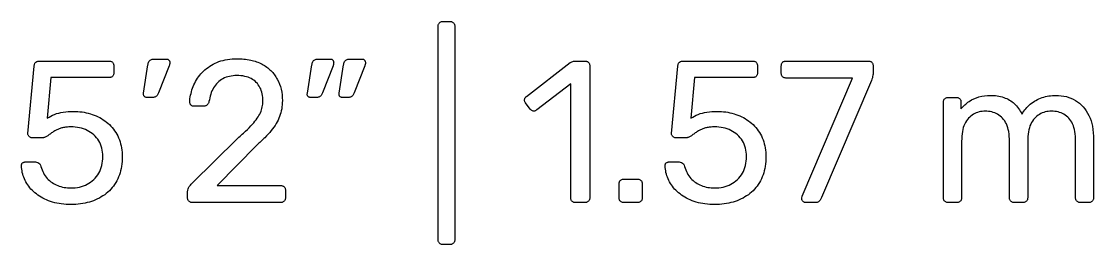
# Model space of a CAD drawing. Extents: x -26 to 147, y -1 to 230.
# Drawn here: x -25.93 to 2.14, y 182.34 to 188.18 of the extents above; entities that cross this region are included whole.
import ezdxf

# ---------------------------------------------------------------- set-up
doc = ezdxf.new("R2010")
doc.units = 0
doc.layers.get('0').update_dxf_attribs({"linetype": 'CONTINUOUS'})

msp = doc.modelspace()

# ---------------------------------------------------------------- linework, layer by layer
at = {"color": 7}
for points in [[(-14.900722, 188.183286), (-14.705195, 188.183286)], [(-15.017139, 182.462994), (-15.017139, 188.061578)], [(-14.583487, 188.061578), (-14.583487, 182.462994)], [(-25.759486, 185.251967), (-25.595445, 187.014092)], [(-25.463153, 187.146384), (-23.632236, 187.146384)], [(-23.510528, 187.024676), (-23.510528, 186.828884)], [(-22.732389, 186.305009), (-22.616236, 187.045842)], [(-22.467805, 187.199301), (-22.129139, 187.199301)], [(-22.060611, 187.024676), (-22.335778, 186.310301)], [(-18.440847, 186.305009), (-18.324695, 187.045842)], [(-18.176264, 187.199301), (-17.837597, 187.199301)], [(-17.76907, 187.024676), (-18.044236, 186.310301)], [(-17.61032, 186.305009), (-17.493903, 187.045842)], [(-17.345736, 187.199301), (-17.00707, 187.199301)], [(-16.938543, 187.024676), (-17.213709, 186.310301)], [(-12.704945, 186.220078), (-11.556653, 187.109078)], [(-11.41907, 187.146119), (-11.170362, 187.146119)], [(-11.048653, 187.024411), (-11.048653, 183.563661)], [(-8.906057, 185.251967), (-8.742016, 187.014092)], [(-8.609724, 187.146384), (-6.778807, 187.146384)], [(-6.657099, 187.024676), (-6.657099, 186.828884)], [(-6.032418, 186.823857), (-6.032418, 187.019384)], [(-5.91071, 187.146649), (-3.75171, 187.146649)], [(-3.630001, 187.019384), (-3.630001, 186.839467)], [(-23.632236, 186.712732), (-25.156236, 186.712732), (-25.251222, 185.648842)], [(-6.778807, 186.712732), (-8.302807, 186.712732), (-8.397793, 185.648842)], [(-5.49796, 183.558899), (-5.487376, 183.606524), (-4.16446, 186.702149), (-5.91071, 186.702149)], [(-11.54607, 183.563926), (-11.54607, 186.548426), (-12.43507, 185.865801)], [(-3.672335, 186.633092), (-4.979376, 183.574509)], [(-22.489236, 186.194149), (-22.653278, 186.194149)], [(-18.197695, 186.194149), (-18.361736, 186.194149)], [(-17.367168, 186.194149), (-17.531209, 186.194149)], [(-1.666793, 186.193884), (-1.444543, 186.193884)], [(-21.155207, 185.961315), (-21.409207, 185.961315)], [(-12.604403, 185.886967), (-12.731403, 186.051009)], [(-1.788501, 183.563926), (-1.788501, 186.072176)], [(-1.328126, 186.072176), (-1.328126, 185.891994)], [(-25.38907, 185.135551), (-25.64307, 185.135551)], [(-21.446514, 183.955774), (-20.293195, 185.104065)], [(-8.535641, 185.135551), (-8.789641, 185.135551)], [(-1.311722, 185.050619), (-1.311722, 183.563661)], [(-0.057862, 183.563661), (-0.057862, 185.045328)], [(0.418388, 185.045328), (0.418388, 183.563661)], [(1.672249, 183.563926), (1.672249, 185.045592)], [(2.143207, 185.093217), (2.143207, 183.563926)], [(-19.763499, 184.945051), (-20.805693, 183.886717), (-19.138818, 183.886717)], [(-25.822722, 184.505578), (-25.563695, 184.505578)], [(-8.969293, 184.505578), (-8.710266, 184.505578)], [(-25.928555, 184.399744), (-25.928555, 184.410328)], [(-9.075126, 184.399744), (-9.075126, 184.410328)], [(-10.281362, 183.563926), (-10.281362, 183.929051)], [(-10.159653, 184.056315), (-9.794528, 184.056315)], [(-9.67282, 183.929051), (-9.67282, 183.563926)], [(-21.578805, 183.563926), (-21.578805, 183.722676)], [(-19.017109, 183.765009), (-19.017109, 183.563926)], [(-19.138818, 183.442217), (-21.456568, 183.442217)], [(-11.170362, 183.441953), (-11.429653, 183.441953)], [(-9.794528, 183.442217), (-10.159653, 183.442217)], [(-5.127543, 183.442217), (-5.392126, 183.442217)], [(-1.43343, 183.441953), (-1.666264, 183.441953)], [(0.29668, 183.441953), (0.063847, 183.441953)], [(2.021499, 183.442217), (1.793957, 183.442217)], [(-14.705195, 182.341286), (-14.900722, 182.341286)]]:
    msp.add_lwpolyline(points, dxfattribs=at)
for points in [[(-22.716514, 186.222724)], [(-18.427618, 186.225369)], [(-17.597091, 186.225369)], [(-25.320013, 183.531911)], [(-21.544409, 183.476613)], [(-11.51432, 183.476613)], [(-10.246966, 183.476613)], [(-8.466585, 183.531911)], [(-5.468855, 183.476613)], [(-1.754105, 183.476613)], [(-14.985389, 182.375682)]]:
    msp.add_lwpolyline(points, close=True, dxfattribs=at)
for points, knots in [([(-15.017139, 188.061578), (-15.016532, 188.072728), (-15.015363, 188.094234), (-15.004254, 188.124385), (-14.986485, 188.149754), (-14.962634, 188.169374), (-14.933069, 188.181409), (-14.911798, 188.182643), (-14.900722, 188.183286)], [0, 0, 0, 0, 0.033348, 0.064317, 0.094952, 0.125295, 0.155768, 0.188873, 0.188873, 0.188873, 0.188873]), ([(-14.705195, 188.183286), (-14.693989, 188.182635), (-14.672339, 188.181378), (-14.642037, 188.169246), (-14.616909, 188.14984), (-14.597525, 188.124672), (-14.585417, 188.09437), (-14.584144, 188.072743), (-14.583487, 188.061578)], [0, 0, 0, 0, 0.033495, 0.064714, 0.096196, 0.127724, 0.158997, 0.192376, 0.192376, 0.192376, 0.192376]), ([(-25.595445, 187.014092), (-25.590853, 187.039576), (-25.582522, 187.085813), (-25.530901, 187.139985), (-25.486375, 187.14419), (-25.463153, 187.146384)], [0, 0, 0, 0, 0.076615, 0.139006, 0.207018, 0.207018, 0.207018, 0.207018]), ([(-23.632236, 187.146384), (-23.620193, 187.145808), (-23.597468, 187.14472), (-23.566135, 187.133926), (-23.540881, 187.115861), (-23.52293, 187.090623), (-23.512163, 187.059415), (-23.511096, 187.036737), (-23.510528, 187.024676)], [0, 0, 0, 0, 0.036029, 0.067985, 0.097943, 0.127688, 0.159446, 0.195523, 0.195523, 0.195523, 0.195523]), ([(-22.616236, 187.045842), (-22.610519, 187.075304), (-22.600241, 187.128263), (-22.54338, 187.191351), (-22.493441, 187.196604), (-22.467805, 187.199301)], [0, 0, 0, 0, 0.089157, 0.160267, 0.235281, 0.235281, 0.235281, 0.235281]), ([(-22.129139, 187.199301), (-22.121322, 187.19879), (-22.106114, 187.197795), (-22.084842, 187.188365), (-22.067925, 187.173042), (-22.05435, 187.154542), (-22.046213, 187.132646), (-22.043973, 187.106159), (-22.045864, 187.077773), (-22.050433, 187.048994), (-22.057373, 187.032412), (-22.060611, 187.024676)], [0, 0, 0, 0, 0.02336, 0.045454, 0.06821, 0.091174, 0.113695, 0.137287, 0.170339, 0.199014, 0.224095, 0.224095, 0.224095, 0.224095]), ([(-21.409207, 185.961315), (-21.419307, 185.961934), (-21.43894, 185.963136), (-21.46648, 185.974366), (-21.489284, 185.992161), (-21.506941, 186.01434), (-21.5183, 186.039939), (-21.525217, 186.12039), (-21.501161, 186.253474), (-21.453015, 186.436291), (-21.373755, 186.612954), (-21.265831, 186.778223), (-21.124246, 186.922747), (-20.955126, 187.045375), (-20.756806, 187.139351), (-20.530079, 187.194219), (-20.249076, 187.212267), (-19.938999, 187.18679), (-19.627994, 187.086046), (-19.387573, 186.907481), (-19.218252, 186.676234), (-19.116051, 186.404565), (-19.089197, 186.137773), (-19.107859, 185.896279), (-19.162128, 185.6923), (-19.25555, 185.500801), (-19.389235, 185.316755), (-19.558872, 185.128132), (-19.692543, 185.008536), (-19.763499, 184.945051)], [0, 0, 0, 0, 0.030193, 0.058689, 0.087619, 0.116116, 0.143019, 0.170217, 0.356403, 0.544039, 0.737519, 0.934238, 1.133187, 1.340942, 1.558017, 1.787173, 2.036228, 2.400258, 2.714857, 3.003689, 3.28325, 3.563512, 3.864334, 4.080014, 4.287413, 4.493547, 4.715445, 4.967738, 5.253188, 5.253188, 5.253188, 5.253188]), ([(-18.324695, 187.045842), (-18.318977, 187.075304), (-18.308699, 187.128263), (-18.251838, 187.191351), (-18.2019, 187.196604), (-18.176264, 187.199301)], [0, 0, 0, 0, 0.089157, 0.160267, 0.235281, 0.235281, 0.235281, 0.235281]), ([(-17.837597, 187.199301), (-17.829781, 187.19879), (-17.814572, 187.197795), (-17.7933, 187.188365), (-17.776383, 187.173042), (-17.762808, 187.154542), (-17.754671, 187.132646), (-17.752431, 187.106159), (-17.754323, 187.077773), (-17.758891, 187.048994), (-17.765832, 187.032412), (-17.76907, 187.024676)], [0, 0, 0, 0, 0.02336, 0.045454, 0.06821, 0.091174, 0.113695, 0.137287, 0.170339, 0.199014, 0.224095, 0.224095, 0.224095, 0.224095]), ([(-17.493903, 187.045842), (-17.488237, 187.075306), (-17.47805, 187.128277), (-17.421209, 187.191318), (-17.371325, 187.196594), (-17.345736, 187.199301)], [0, 0, 0, 0, 0.08912, 0.160224, 0.235113, 0.235113, 0.235113, 0.235113]), ([(-17.00707, 187.199301), (-16.999254, 187.198789), (-16.984046, 187.197795), (-16.962771, 187.188367), (-16.945854, 187.173024), (-16.932229, 187.154539), (-16.923937, 187.132669), (-16.92161, 187.10616), (-16.923581, 187.07776), (-16.928306, 187.048993), (-16.935286, 187.032412), (-16.938543, 187.024676)], [0, 0, 0, 0, 0.02336, 0.045454, 0.06821, 0.091214, 0.11378, 0.13738, 0.170435, 0.199134, 0.224239, 0.224239, 0.224239, 0.224239]), ([(-11.556653, 187.109078), (-11.543215, 187.116501), (-11.515868, 187.131607), (-11.468777, 187.143865), (-11.435999, 187.145352), (-11.41907, 187.146119)], [0, 0, 0, 0, 0.045928, 0.093465, 0.144238, 0.144238, 0.144238, 0.144238]), ([(-11.170362, 187.146119), (-11.159196, 187.145462), (-11.137569, 187.144189), (-11.107269, 187.132079), (-11.082079, 187.112693), (-11.062693, 187.087504), (-11.050584, 187.057204), (-11.049311, 187.035577), (-11.048653, 187.024411)], [0, 0, 0, 0, 0.033378, 0.064652, 0.09618, 0.127708, 0.158982, 0.19236, 0.19236, 0.19236, 0.19236]), ([(-8.742016, 187.014092), (-8.737424, 187.039576), (-8.729093, 187.085813), (-8.677472, 187.139985), (-8.632947, 187.14419), (-8.609724, 187.146384)], [0, 0, 0, 0, 0.076615, 0.139006, 0.207018, 0.207018, 0.207018, 0.207018]), ([(-6.778807, 187.146384), (-6.766764, 187.145808), (-6.744039, 187.14472), (-6.712706, 187.133926), (-6.687452, 187.115861), (-6.669501, 187.090623), (-6.658734, 187.059415), (-6.657667, 187.036737), (-6.657099, 187.024676)], [0, 0, 0, 0, 0.036029, 0.067985, 0.097943, 0.127688, 0.159446, 0.195523, 0.195523, 0.195523, 0.195523]), ([(-6.032418, 187.019384), (-6.031835, 187.031557), (-6.030728, 187.054666), (-6.019827, 187.086762), (-6.001922, 187.113224), (-5.977033, 187.133057), (-5.945585, 187.144872), (-5.922784, 187.146034), (-5.91071, 187.146649)], [0, 0, 0, 0, 0.036419, 0.069135, 0.100276, 0.131047, 0.163125, 0.19923, 0.19923, 0.19923, 0.19923]), ([(-3.75171, 187.146649), (-3.739676, 187.146027), (-3.716897, 187.144851), (-3.68545, 187.133057), (-3.660519, 187.11325), (-3.642592, 187.086825), (-3.631672, 187.054728), (-3.630579, 187.031597), (-3.630001, 187.019384)], [0, 0, 0, 0, 0.035989, 0.068122, 0.098938, 0.130031, 0.162691, 0.199227, 0.199227, 0.199227, 0.199227]), ([(-23.510528, 186.828884), (-23.511171, 186.817813), (-23.512404, 186.79657), (-23.524403, 186.76705), (-23.544124, 186.743402), (-23.569356, 186.725609), (-23.599519, 186.714489), (-23.621046, 186.713333), (-23.632236, 186.712732)], [0, 0, 0, 0, 0.033096, 0.063505, 0.093704, 0.124291, 0.155204, 0.18867, 0.18867, 0.18867, 0.18867]), ([(-20.293195, 185.104065), (-20.214315, 185.172657), (-20.071097, 185.297195), (-19.889677, 185.478328), (-19.755502, 185.636826), (-19.667227, 185.788483), (-19.615791, 185.941591), (-19.59933, 186.11138), (-19.615872, 186.286583), (-19.673931, 186.456341), (-19.773735, 186.594949), (-19.913481, 186.697062), (-20.090321, 186.755243), (-20.285155, 186.771394), (-20.479849, 186.75442), (-20.654611, 186.692381), (-20.796743, 186.585608), (-20.904719, 186.444326), (-20.984324, 186.274355), (-21.00499, 186.135798), (-21.026368, 186.047518), (-21.044638, 186.016313), (-21.069523, 185.992298), (-21.097444, 185.975138), (-21.126184, 185.963491), (-21.145735, 185.962025), (-21.155207, 185.961315)], [0, 0, 0, 0, 0.313502, 0.569206, 0.768625, 0.934669, 1.092589, 1.24912, 1.443147, 1.616417, 1.781174, 1.94754, 2.126881, 2.332436, 2.530629, 2.70916, 2.881236, 3.055971, 3.238303, 3.437187, 3.474655, 3.509512, 3.54398, 3.577327, 3.607487, 3.635831, 3.635831, 3.635831, 3.635831]), ([(-6.657099, 186.828884), (-6.657742, 186.817813), (-6.658976, 186.79657), (-6.670974, 186.76705), (-6.690695, 186.743402), (-6.715927, 186.725609), (-6.74609, 186.714489), (-6.767617, 186.713333), (-6.778807, 186.712732)], [0, 0, 0, 0, 0.033096, 0.063505, 0.093704, 0.124291, 0.155204, 0.18867, 0.18867, 0.18867, 0.18867]), ([(-5.91071, 186.702149), (-5.921915, 186.7028), (-5.943564, 186.704059), (-5.973875, 186.716183), (-5.998929, 186.735587), (-6.018431, 186.760604), (-6.0305, 186.790951), (-6.031764, 186.812634), (-6.032418, 186.823857)], [0, 0, 0, 0, 0.033495, 0.064714, 0.096196, 0.127584, 0.158857, 0.192411, 0.192411, 0.192411, 0.192411]), ([(-3.630001, 186.839467), (-3.631003, 186.81765), (-3.633079, 186.772418), (-3.647981, 186.703091), (-3.664005, 186.657033), (-3.672335, 186.633092)], [0, 0, 0, 0, 0.065436, 0.135668, 0.211691, 0.211691, 0.211691, 0.211691]), ([(-22.716514, 186.222724), (-22.720657, 186.229895), (-22.729492, 186.24519), (-22.734112, 186.273878), (-22.732993, 186.294094), (-22.732389, 186.305009)], [0, 0, 0, 0, 0.024682, 0.052635, 0.085438, 0.085438, 0.085438, 0.085438]), ([(-22.653278, 186.194149), (-22.66188, 186.194611), (-22.678219, 186.195488), (-22.700989, 186.20534), (-22.711344, 186.216936), (-22.716514, 186.222724)], [0, 0, 0, 0, 0.025742, 0.04889, 0.071961, 0.071961, 0.071961, 0.071961]), ([(-22.335778, 186.310301), (-22.341605, 186.298303), (-22.352542, 186.275782), (-22.372112, 186.246487), (-22.392719, 186.222141), (-22.419167, 186.204967), (-22.45217, 186.19559), (-22.476239, 186.194654), (-22.489236, 186.194149)], [0, 0, 0, 0, 0.039962, 0.075012, 0.105512, 0.13497, 0.168138, 0.207074, 0.207074, 0.207074, 0.207074]), ([(-18.427618, 186.225369), (-18.432176, 186.232812), (-18.441464, 186.247976), (-18.445608, 186.276189), (-18.442494, 186.295042), (-18.440847, 186.305009)], [0, 0, 0, 0, 0.025975, 0.052927, 0.08316, 0.08316, 0.08316, 0.08316]), ([(-18.361736, 186.194149), (-18.370529, 186.194692), (-18.387473, 186.195738), (-18.411079, 186.20673), (-18.422065, 186.219111), (-18.427618, 186.225369)], [0, 0, 0, 0, 0.026288, 0.05066, 0.075571, 0.075571, 0.075571, 0.075571]), ([(-18.044236, 186.310301), (-18.050063, 186.298303), (-18.061, 186.275782), (-18.080571, 186.246487), (-18.101178, 186.222141), (-18.127625, 186.204967), (-18.160629, 186.19559), (-18.184698, 186.194654), (-18.197695, 186.194149)], [0, 0, 0, 0, 0.039962, 0.075012, 0.105512, 0.13497, 0.168138, 0.207074, 0.207074, 0.207074, 0.207074]), ([(-17.597091, 186.225369), (-17.601632, 186.232813), (-17.61089, 186.247986), (-17.614918, 186.276186), (-17.61191, 186.295041), (-17.61032, 186.305009)], [0, 0, 0, 0, 0.025948, 0.052891, 0.08311, 0.08311, 0.08311, 0.08311]), ([(-17.531209, 186.194149), (-17.539927, 186.194694), (-17.556782, 186.195749), (-17.580291, 186.206824), (-17.59143, 186.219121), (-17.597091, 186.225369)], [0, 0, 0, 0, 0.026055, 0.050373, 0.075496, 0.075496, 0.075496, 0.075496]), ([(-17.213709, 186.310301), (-17.219469, 186.2983), (-17.230291, 186.275753), (-17.249857, 186.246422), (-17.270651, 186.222194), (-17.297088, 186.204957), (-17.330105, 186.195593), (-17.354172, 186.194655), (-17.367168, 186.194149)], [0, 0, 0, 0, 0.039882, 0.074931, 0.10555, 0.135008, 0.168176, 0.207112, 0.207112, 0.207112, 0.207112]), ([(-12.731403, 186.051009), (-12.736611, 186.05905), (-12.746579, 186.074441), (-12.755703, 186.099626), (-12.759286, 186.12887), (-12.754113, 186.161706), (-12.735531, 186.195698), (-12.71546, 186.211696), (-12.704945, 186.220078)], [0, 0, 0, 0, 0.028673, 0.05488, 0.07955, 0.11641, 0.152763, 0.192768, 0.192768, 0.192768, 0.192768]), ([(-1.788501, 186.072176), (-1.787844, 186.083336), (-1.786571, 186.104936), (-1.7745, 186.135189), (-1.754994, 186.160186), (-1.729954, 186.179637), (-1.699671, 186.191923), (-1.678002, 186.193216), (-1.666793, 186.193884)], [0, 0, 0, 0, 0.033369, 0.064579, 0.095959, 0.127482, 0.158748, 0.192251, 0.192251, 0.192251, 0.192251]), ([(-1.444543, 186.193884), (-1.433424, 186.193231), (-1.41211, 186.191978), (-1.382562, 186.179764), (-1.358862, 186.160086), (-1.340972, 186.134901), (-1.329903, 186.104799), (-1.328733, 186.083321), (-1.328126, 186.072176)], [0, 0, 0, 0, 0.033231, 0.063697, 0.094038, 0.124521, 0.155425, 0.188763, 0.188763, 0.188763, 0.188763]), ([(-1.328126, 185.891994), (-1.261226, 185.962933), (-1.128975, 186.103166), (-0.853866, 186.223566), (-0.539161, 186.259998), (-0.21065, 186.217669), (0.094768, 186.045711), (0.210567, 185.85666), (0.269957, 185.759703)], [0, 0, 0, 0, 0.290036, 0.573352, 0.878155, 1.232786, 1.55223, 1.88855, 1.88855, 1.88855, 1.88855]), ([(0.269957, 185.759703), (0.300377, 185.807192), (0.361273, 185.90226), (0.486032, 186.021316), (0.631068, 186.11916), (0.794316, 186.193236), (0.972637, 186.23744), (1.187035, 186.253291), (1.427797, 186.227492), (1.674439, 186.125269), (1.881064, 185.956026), (2.037085, 185.721381), (2.129098, 185.424505), (2.138287, 185.208736), (2.143207, 185.093217)], [0, 0, 0, 0, 0.168682, 0.337683, 0.512803, 0.691704, 0.872571, 1.060908, 1.334639, 1.590821, 1.850691, 2.12429, 2.424424, 2.770272, 2.770272, 2.770272, 2.770272]), ([(-12.43507, 185.865801), (-12.443214, 185.859488), (-12.458898, 185.847331), (-12.486288, 185.836534), (-12.515686, 185.832455), (-12.54729, 185.838341), (-12.578546, 185.857468), (-12.595307, 185.87659), (-12.604403, 185.886967)], [0, 0, 0, 0, 0.030779, 0.059276, 0.087193, 0.118878, 0.153631, 0.194876, 0.194876, 0.194876, 0.194876]), ([(-25.251222, 185.648842), (-25.189687, 185.685328), (-25.060363, 185.762009), (-24.825084, 185.817073), (-24.581297, 185.834282), (-24.34192, 185.819173), (-24.124203, 185.772285), (-23.922212, 185.694939), (-23.739817, 185.587094), (-23.582807, 185.447836), (-23.45365, 185.281078), (-23.356667, 185.087886), (-23.299512, 184.869909), (-23.28242, 184.633791), (-23.299644, 184.39402), (-23.356499, 184.164857), (-23.452988, 183.961428), (-23.583788, 183.785991), (-23.745593, 183.640205), (-23.936256, 183.527729), (-24.150541, 183.447344), (-24.385252, 183.399055), (-24.632848, 183.384268), (-24.879108, 183.399007), (-25.112372, 183.443639), (-25.252202, 183.503083), (-25.320013, 183.531911)], [0, 0, 0, 0, 0.213543, 0.448794, 0.715706, 0.945639, 1.165822, 1.381314, 1.591831, 1.797965, 2.007154, 2.220964, 2.441977, 2.678608, 2.928227, 3.160319, 3.382771, 3.59913, 3.812662, 4.031807, 4.259257, 4.496253, 4.748032, 5.001062, 5.235269, 5.455797, 5.455797, 5.455797, 5.455797]), ([(-8.397793, 185.648842), (-8.336258, 185.685328), (-8.206934, 185.762009), (-7.971655, 185.817073), (-7.727868, 185.834282), (-7.488491, 185.819173), (-7.270774, 185.772285), (-7.068783, 185.694939), (-6.886388, 185.587094), (-6.729378, 185.447836), (-6.600221, 185.281078), (-6.503238, 185.087886), (-6.446083, 184.869909), (-6.428991, 184.633791), (-6.446215, 184.39402), (-6.50307, 184.164857), (-6.59956, 183.961428), (-6.730359, 183.785991), (-6.892164, 183.640205), (-7.082827, 183.527729), (-7.297112, 183.447344), (-7.531823, 183.399055), (-7.779399, 183.384269), (-8.025623, 183.399001), (-8.258874, 183.443669), (-8.398733, 183.503086), (-8.466585, 183.531911)], [0, 0, 0, 0, 0.213543, 0.448794, 0.715706, 0.945639, 1.165822, 1.381314, 1.591831, 1.797965, 2.007154, 2.220964, 2.441977, 2.678608, 2.928227, 3.160319, 3.382771, 3.59913, 3.812662, 4.031807, 4.259257, 4.496253, 4.748032, 5.001004, 5.235153, 5.45579, 5.45579, 5.45579, 5.45579]), ([(-0.057862, 185.045328), (-0.060987, 185.129999), (-0.0667, 185.284768), (-0.125272, 185.494545), (-0.230464, 185.651783), (-0.36693, 185.757345), (-0.523444, 185.821527), (-0.689859, 185.840115), (-0.854676, 185.821287), (-1.005347, 185.756262), (-1.139043, 185.651306), (-1.244121, 185.495512), (-1.302825, 185.287501), (-1.30858, 185.134286), (-1.311722, 185.050619)], [0, 0, 0, 0, 0.253695, 0.463729, 0.644256, 0.811133, 0.974031, 1.1456, 1.308232, 1.466182, 1.631667, 1.81174, 2.020124, 2.270811, 2.270811, 2.270811, 2.270811]), ([(1.672249, 185.045592), (1.669281, 185.131106), (1.663878, 185.286755), (1.608414, 185.49687), (1.507965, 185.654857), (1.372443, 185.760169), (1.212581, 185.822395), (1.042865, 185.840351), (0.875263, 185.821408), (0.724546, 185.755169), (0.590964, 185.648763), (0.486143, 185.491645), (0.427305, 185.282825), (0.421535, 185.129152), (0.418388, 185.045328)], [0, 0, 0, 0, 0.256245, 0.466412, 0.643743, 0.807562, 0.972701, 1.152063, 1.314738, 1.47305, 1.639404, 1.820734, 2.030008, 2.281154, 2.281154, 2.281154, 2.281154]), ([(-25.563695, 184.505578), (-25.541186, 184.503559), (-25.497915, 184.499678), (-25.443564, 184.454345), (-25.407592, 184.352425), (-25.36314, 184.216001), (-25.261355, 184.068875), (-25.130536, 183.957825), (-24.978265, 183.880109), (-24.810036, 183.83282), (-24.616641, 183.817551), (-24.409122, 183.837658), (-24.202691, 183.912287), (-24.027753, 184.035719), (-23.891151, 184.203652), (-23.811006, 184.415358), (-23.788516, 184.642489), (-23.811095, 184.865547), (-23.892908, 185.062857), (-24.029277, 185.220354), (-24.203705, 185.337258), (-24.409619, 185.408206), (-24.596241, 185.424892), (-24.746184, 185.418552), (-24.84953, 185.403681), (-24.939041, 185.376119), (-25.019701, 185.337414), (-25.099326, 185.291423), (-25.166051, 185.245307), (-25.21803, 185.205096), (-25.25605, 185.179537), (-25.28956, 185.159379), (-25.321672, 185.145063), (-25.354854, 185.136982), (-25.377568, 185.136032), (-25.38907, 185.135551)], [0, 0, 0, 0, 0.066524, 0.127889, 0.19908, 0.386189, 0.558675, 0.727107, 0.896264, 1.067635, 1.247967, 1.475561, 1.687897, 1.898965, 2.110467, 2.327452, 2.567841, 2.789751, 2.993772, 3.197921, 3.405665, 3.616861, 3.844341, 3.96325, 4.066819, 4.15663, 4.243006, 4.334668, 4.432282, 4.486065, 4.531769, 4.569649, 4.603261, 4.636869, 4.671342, 4.671342, 4.671342, 4.671342]), ([(-8.710266, 184.505578), (-8.687758, 184.503559), (-8.644487, 184.499678), (-8.590135, 184.454345), (-8.554163, 184.352425), (-8.509711, 184.216001), (-8.407926, 184.068875), (-8.277107, 183.957825), (-8.124836, 183.880109), (-7.956607, 183.83282), (-7.763212, 183.817551), (-7.555693, 183.837658), (-7.349262, 183.912287), (-7.174324, 184.035719), (-7.037722, 184.203652), (-6.957577, 184.415358), (-6.935087, 184.642489), (-6.957666, 184.865547), (-7.039479, 185.062857), (-7.175848, 185.220354), (-7.350276, 185.337258), (-7.55619, 185.408206), (-7.742812, 185.424892), (-7.892755, 185.418552), (-7.996101, 185.403681), (-8.085612, 185.376119), (-8.166272, 185.337414), (-8.245897, 185.291423), (-8.312622, 185.245307), (-8.364601, 185.205096), (-8.402621, 185.179537), (-8.436131, 185.159379), (-8.468243, 185.145063), (-8.501425, 185.136982), (-8.524139, 185.136032), (-8.535641, 185.135551)], [0, 0, 0, 0, 0.066524, 0.127889, 0.19908, 0.386189, 0.558675, 0.727107, 0.896264, 1.067635, 1.247967, 1.475561, 1.687897, 1.898965, 2.110467, 2.327452, 2.567841, 2.789751, 2.993772, 3.197921, 3.405665, 3.616861, 3.844341, 3.96325, 4.066819, 4.15663, 4.243006, 4.334668, 4.432282, 4.486065, 4.531769, 4.569649, 4.603261, 4.636869, 4.671342, 4.671342, 4.671342, 4.671342]), ([(-25.64307, 185.135551), (-25.653382, 185.136253), (-25.673888, 185.137649), (-25.703077, 185.149999), (-25.728342, 185.168901), (-25.748679, 185.192668), (-25.76039, 185.221635), (-25.759792, 185.241726), (-25.759486, 185.251967)], [0, 0, 0, 0, 0.030829, 0.061302, 0.093456, 0.124857, 0.154156, 0.184618, 0.184618, 0.184618, 0.184618]), ([(-8.789641, 185.135551), (-8.799953, 185.136253), (-8.820459, 185.137649), (-8.849648, 185.149999), (-8.874913, 185.168901), (-8.89525, 185.192668), (-8.906961, 185.221635), (-8.906363, 185.241726), (-8.906057, 185.251967)], [0, 0, 0, 0, 0.030829, 0.061302, 0.093456, 0.124857, 0.154156, 0.184618, 0.184618, 0.184618, 0.184618]), ([(-25.928555, 184.410328), (-25.927936, 184.419235), (-25.926729, 184.436606), (-25.915334, 184.460711), (-25.897363, 184.480047), (-25.875132, 184.494673), (-25.849695, 184.504032), (-25.83183, 184.505056), (-25.822722, 184.505578)], [0, 0, 0, 0, 0.026595, 0.051868, 0.078148, 0.104898, 0.131095, 0.158337, 0.158337, 0.158337, 0.158337]), ([(-9.075126, 184.410328), (-9.074507, 184.419235), (-9.0733, 184.436606), (-9.061905, 184.460711), (-9.043934, 184.480047), (-9.021703, 184.494673), (-8.996267, 184.504032), (-8.978401, 184.505056), (-8.969293, 184.505578)], [0, 0, 0, 0, 0.026595, 0.051868, 0.078148, 0.104898, 0.131095, 0.158337, 0.158337, 0.158337, 0.158337]), ([(-25.320013, 183.531911), (-25.380891, 183.564849), (-25.498596, 183.628534), (-25.649255, 183.755324), (-25.76808, 183.900088), (-25.854752, 184.058338), (-25.912645, 184.225941), (-25.923248, 184.341769), (-25.928555, 184.399744)], [0, 0, 0, 0, 0.207225, 0.40066, 0.586423, 0.765908, 0.939647, 1.113757, 1.113757, 1.113757, 1.113757]), ([(-8.466585, 183.531911), (-8.527462, 183.564849), (-8.645167, 183.628534), (-8.795826, 183.755324), (-8.914651, 183.900088), (-9.001323, 184.058338), (-9.059216, 184.225941), (-9.069819, 184.341769), (-9.075126, 184.399744)], [0, 0, 0, 0, 0.207225, 0.40066, 0.586423, 0.765908, 0.939647, 1.113757, 1.113757, 1.113757, 1.113757]), ([(-21.578805, 183.722676), (-21.575748, 183.749904), (-21.569336, 183.807016), (-21.519933, 183.88786), (-21.472288, 183.931932), (-21.446514, 183.955774)], [0, 0, 0, 0, 0.081402, 0.17074, 0.276023, 0.276023, 0.276023, 0.276023]), ([(-19.138818, 183.886717), (-19.126798, 183.886143), (-19.104138, 183.885059), (-19.072873, 183.874259), (-19.047779, 183.856123), (-19.029521, 183.831104), (-19.018758, 183.799803), (-19.017681, 183.777086), (-19.017109, 183.765009)], [0, 0, 0, 0, 0.035961, 0.067797, 0.097699, 0.127459, 0.159295, 0.195431, 0.195431, 0.195431, 0.195431]), ([(-10.281362, 183.929051), (-10.280686, 183.940322), (-10.279368, 183.962338), (-10.267256, 183.993441), (-10.247964, 184.0198), (-10.223195, 184.040931), (-10.192731, 184.054189), (-10.170896, 184.055593), (-10.159653, 184.056315)], [0, 0, 0, 0, 0.033709, 0.065842, 0.098487, 0.130861, 0.162511, 0.196105, 0.196105, 0.196105, 0.196105]), ([(-9.794528, 184.056315), (-9.783342, 184.055589), (-9.761563, 184.054175), (-9.731157, 184.040873), (-9.706204, 184.019904), (-9.687078, 183.99338), (-9.674861, 183.962355), (-9.673511, 183.940326), (-9.67282, 183.929051)], [0, 0, 0, 0, 0.033419, 0.065069, 0.097579, 0.130154, 0.162308, 0.196024, 0.196024, 0.196024, 0.196024]), ([(-21.544409, 183.476613), (-21.551298, 183.484602), (-21.565018, 183.500515), (-21.576828, 183.531138), (-21.578131, 183.552743), (-21.578805, 183.563926)], [0, 0, 0, 0, 0.031481, 0.0627, 0.096196, 0.096196, 0.096196, 0.096196]), ([(-21.456568, 183.442217), (-21.467851, 183.442894), (-21.489633, 183.444201), (-21.520489, 183.455921), (-21.536436, 183.469716), (-21.544409, 183.476613)], [0, 0, 0, 0, 0.033807, 0.065263, 0.096713, 0.096713, 0.096713, 0.096713]), ([(-19.017109, 183.563926), (-19.017777, 183.552716), (-19.019066, 183.531054), (-19.031293, 183.500822), (-19.050542, 183.475601), (-19.075732, 183.456262), (-19.106023, 183.444146), (-19.127651, 183.442874), (-19.138818, 183.442217)], [0, 0, 0, 0, 0.033502, 0.064743, 0.096153, 0.12768, 0.158954, 0.192333, 0.192333, 0.192333, 0.192333]), ([(-11.51432, 183.476613), (-11.520678, 183.484647), (-11.533463, 183.500802), (-11.544238, 183.531276), (-11.545443, 183.552759), (-11.54607, 183.563926)], [0, 0, 0, 0, 0.030587, 0.0615, 0.094965, 0.094965, 0.094965, 0.094965]), ([(-11.429653, 183.441953), (-11.440745, 183.442684), (-11.461993, 183.444084), (-11.49189, 183.455877), (-11.506855, 183.469712), (-11.51432, 183.476613)], [0, 0, 0, 0, 0.033244, 0.063689, 0.093992, 0.093992, 0.093992, 0.093992]), ([(-11.048653, 183.563661), (-11.049304, 183.552455), (-11.050562, 183.530805), (-11.062693, 183.500503), (-11.0821, 183.475376), (-11.107267, 183.455991), (-11.137569, 183.443884), (-11.159196, 183.44261), (-11.170362, 183.441953)], [0, 0, 0, 0, 0.033495, 0.064714, 0.096196, 0.127724, 0.158997, 0.192376, 0.192376, 0.192376, 0.192376]), ([(-10.246966, 183.476613), (-10.253854, 183.484602), (-10.267575, 183.500515), (-10.279385, 183.531138), (-10.280687, 183.552743), (-10.281362, 183.563926)], [0, 0, 0, 0, 0.031481, 0.0627, 0.096196, 0.096196, 0.096196, 0.096196]), ([(-10.159653, 183.442217), (-10.170853, 183.442894), (-10.192493, 183.444202), (-10.223153, 183.455958), (-10.239019, 183.46972), (-10.246966, 183.476613)], [0, 0, 0, 0, 0.033554, 0.064828, 0.096215, 0.096215, 0.096215, 0.096215]), ([(-9.67282, 183.563926), (-9.673487, 183.552716), (-9.674777, 183.531054), (-9.687004, 183.500822), (-9.706253, 183.475601), (-9.731442, 183.456262), (-9.761734, 183.444146), (-9.783362, 183.442874), (-9.794528, 183.442217)], [0, 0, 0, 0, 0.033502, 0.064743, 0.096153, 0.12768, 0.158954, 0.192333, 0.192333, 0.192333, 0.192333]), ([(-5.468855, 183.476613), (-5.474651, 183.484515), (-5.486197, 183.500257), (-5.496195, 183.528761), (-5.497361, 183.54868), (-5.49796, 183.558899)], [0, 0, 0, 0, 0.029291, 0.058354, 0.088974, 0.088974, 0.088974, 0.088974]), ([(-5.392126, 183.442217), (-5.402116, 183.442886), (-5.421458, 183.44418), (-5.448648, 183.456208), (-5.462054, 183.469745), (-5.468855, 183.476613)], [0, 0, 0, 0, 0.029896, 0.057881, 0.0867, 0.0867, 0.0867, 0.0867]), ([(-4.979376, 183.574509), (-4.985196, 183.562254), (-4.996352, 183.538764), (-5.016005, 183.506984), (-5.036123, 183.479082), (-5.060868, 183.457035), (-5.092532, 183.444204), (-5.115458, 183.442903), (-5.127543, 183.442217)], [0, 0, 0, 0, 0.040669, 0.077949, 0.111958, 0.143613, 0.176031, 0.212173, 0.212173, 0.212173, 0.212173]), ([(-1.754105, 183.476613), (-1.760994, 183.484602), (-1.774714, 183.500515), (-1.786524, 183.531138), (-1.787827, 183.552743), (-1.788501, 183.563926)], [0, 0, 0, 0, 0.031481, 0.0627, 0.096196, 0.096196, 0.096196, 0.096196]), ([(-1.666264, 183.441953), (-1.67753, 183.442698), (-1.699282, 183.444138), (-1.730086, 183.45596), (-1.746089, 183.46972), (-1.754105, 183.476613)], [0, 0, 0, 0, 0.03377, 0.065197, 0.096746, 0.096746, 0.096746, 0.096746]), ([(-1.311722, 183.563661), (-1.312373, 183.552455), (-1.313631, 183.530805), (-1.325762, 183.500503), (-1.345168, 183.475376), (-1.370336, 183.455991), (-1.400638, 183.443884), (-1.422265, 183.44261), (-1.43343, 183.441953)], [0, 0, 0, 0, 0.033495, 0.064714, 0.096196, 0.127724, 0.158997, 0.192376, 0.192376, 0.192376, 0.192376]), ([(0.063847, 183.441953), (0.052641, 183.442604), (0.030991, 183.443862), (0.000687, 183.455991), (-0.024419, 183.475396), (-0.043824, 183.500501), (-0.055953, 183.530805), (-0.057211, 183.552455), (-0.057862, 183.563661)], [0, 0, 0, 0, 0.033495, 0.064714, 0.096196, 0.127677, 0.158896, 0.192391, 0.192391, 0.192391, 0.192391]), ([(0.418388, 183.563661), (0.417737, 183.552455), (0.41648, 183.530805), (0.404348, 183.500503), (0.384942, 183.475376), (0.359775, 183.455991), (0.329472, 183.443884), (0.307845, 183.44261), (0.29668, 183.441953)], [0, 0, 0, 0, 0.033495, 0.064714, 0.096196, 0.127724, 0.158997, 0.192376, 0.192376, 0.192376, 0.192376]), ([(1.793957, 183.442217), (1.782751, 183.442868), (1.761101, 183.444126), (1.730797, 183.456255), (1.705692, 183.475661), (1.686287, 183.500766), (1.674158, 183.53107), (1.6729, 183.55272), (1.672249, 183.563926)], [0, 0, 0, 0, 0.033495, 0.064714, 0.096196, 0.127677, 0.158896, 0.192391, 0.192391, 0.192391, 0.192391]), ([(2.143207, 183.563926), (2.14254, 183.552716), (2.14125, 183.531054), (2.129023, 183.500822), (2.109774, 183.475601), (2.084585, 183.456262), (2.054293, 183.444146), (2.032665, 183.442874), (2.021499, 183.442217)], [0, 0, 0, 0, 0.033502, 0.064743, 0.096153, 0.12768, 0.158954, 0.192333, 0.192333, 0.192333, 0.192333]), ([(-14.985389, 182.375682), (-14.991747, 182.383736), (-15.004534, 182.399933), (-15.015286, 182.430407), (-15.016506, 182.451867), (-15.017139, 182.462994)], [0, 0, 0, 0, 0.030635, 0.061604, 0.094952, 0.094952, 0.094952, 0.094952]), ([(-14.900722, 182.341286), (-14.911816, 182.341962), (-14.933072, 182.343258), (-14.96292, 182.355087), (-14.977917, 182.368833), (-14.985389, 182.375682)], [0, 0, 0, 0, 0.033229, 0.06367, 0.093893, 0.093893, 0.093893, 0.093893]), ([(-14.583487, 182.462994), (-14.584143, 182.451828), (-14.585416, 182.4302), (-14.597531, 182.399908), (-14.616871, 182.374719), (-14.642092, 182.35547), (-14.672323, 182.343243), (-14.693985, 182.341953), (-14.705195, 182.341286)], [0, 0, 0, 0, 0.033378, 0.064652, 0.09618, 0.12759, 0.158831, 0.192333, 0.192333, 0.192333, 0.192333])]:
    msp.add_open_spline(points, degree=3, knots=knots, dxfattribs=at)

doc.saveas('drawing.dxf')
